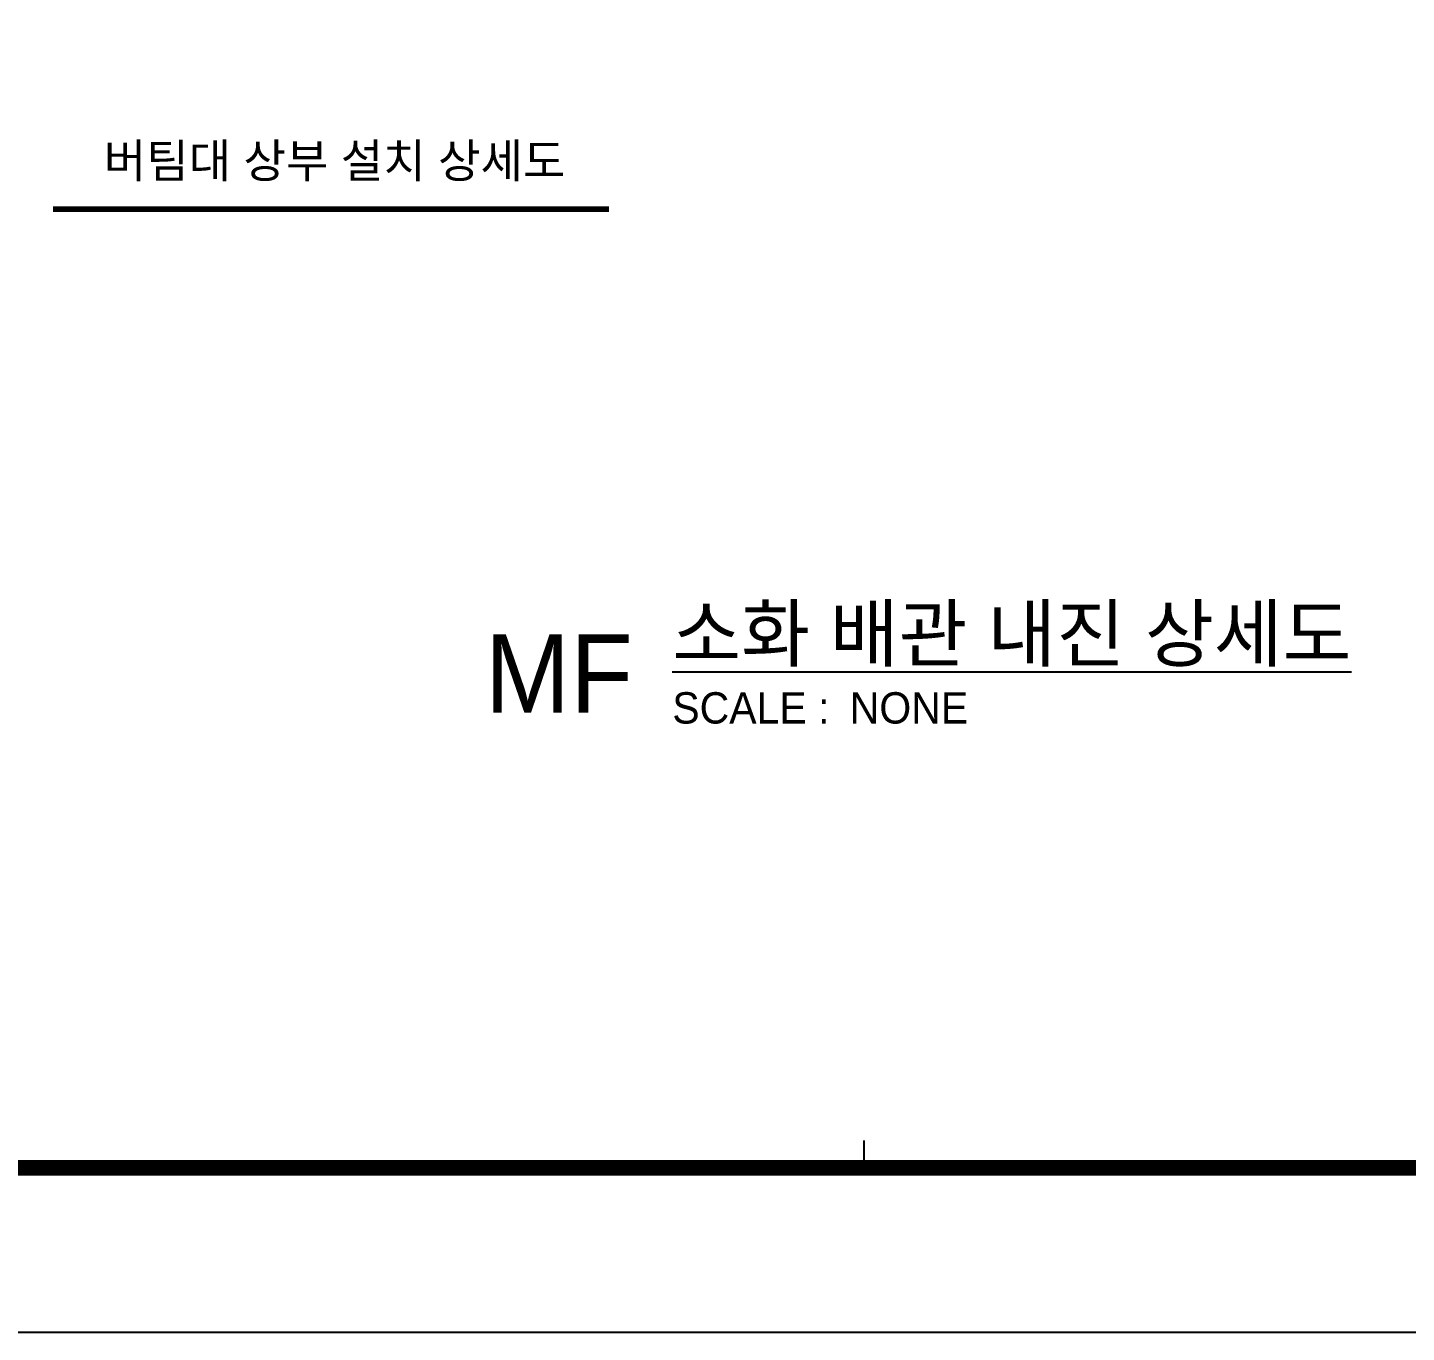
# Model space of a CAD drawing. Header units: millimetres. Extents: x 0 to 42050, y 0 to 29700.
# Drawn here: x 14161 to 22962, y 0 to 8325 of the extents above; entities that cross this region are included whole.
import ezdxf
from ezdxf.enums import TextEntityAlignment as Align

# ---------------------------------------------------------------- set-up
doc = ezdxf.new("R2010")
doc.units = ezdxf.units.MM
doc.header["$LTSCALE"] = 50
doc.layers.add('SYM', color=6, linetype='Continuous')
doc.layers.add('XR-SHEET$0$XREF-Form$0$SHT', color=5, linetype='Continuous')
doc.layers.add('XR-SHEET$0$XREF-Form$0$TEMP', color=171, linetype='Continuous', plot=False)
doc.styles.add('돋움', font='')
doc.styles.get('돋움').set_extended_font_data('Dotum')

# ---------------------------------------------------------------- blocks, each defined once
blk = doc.blocks.new('XR-SHEET')
at = {"layer": 'XR-SHEET$0$XREF-Form$0$SHT'}
blk.add_lwpolyline([(0, 594), (841, 594), (841, 0), (0, 0)], close=True, dxfattribs=at)
at = {"layer": 'XR-SHEET$0$XREF-Form$0$SHT', "const_width": 2}
blk.add_lwpolyline([(46.5, 573), (819.5, 573), (819.5, 21), (46.5, 21)], close=True, dxfattribs=at)
at = {"layer": 'XR-SHEET$0$XREF-Form$0$TEMP'}
blk.add_line((390, 21), (390, 24.5), dxfattribs=at)

msp = doc.modelspace()

# ---------------------------------------------------------------- linework, layer by layer
at = {"color": 2, "const_width": 36, "elevation": 0}
msp.add_lwpolyline([(14324.1, 7166.4), (17872, 7166.4)], dxfattribs=at)

# ---------------------------------------------------------------- block references
at = {"xscale": 50, "yscale": 50, "zscale": 50}
msp.add_blockref('XR-SHEET', (0, 0), dxfattribs=at)

# ---------------------------------------------------------------- texts
at = {"color": 3, "style": '돋움'}
msp.add_text('버팀대 상부 설치 상세도', height=216, dxfattribs=at).set_placement((16121, 7475.7), align=Align.MIDDLE_CENTER)
at = {"layer": 'SYM', "color": 3, "style": '돋움'}
for s, height, p in [('%%U소화 배관 내진 상세도', 350, (18276.2, 4284)), ('SCALE :', 200, (18276.2, 3884.7)), ('NONE', 200, (19408.6, 3884.7))]:
    msp.add_text(s, height=height, dxfattribs=at).set_placement(p)
at = {"layer": 'SYM', "color": 6, "style": '돋움'}
msp.add_text('MF', height=500, dxfattribs=at).set_placement((17552.1, 4204.5), align=Align.MIDDLE)

doc.saveas('drawing.dxf')
